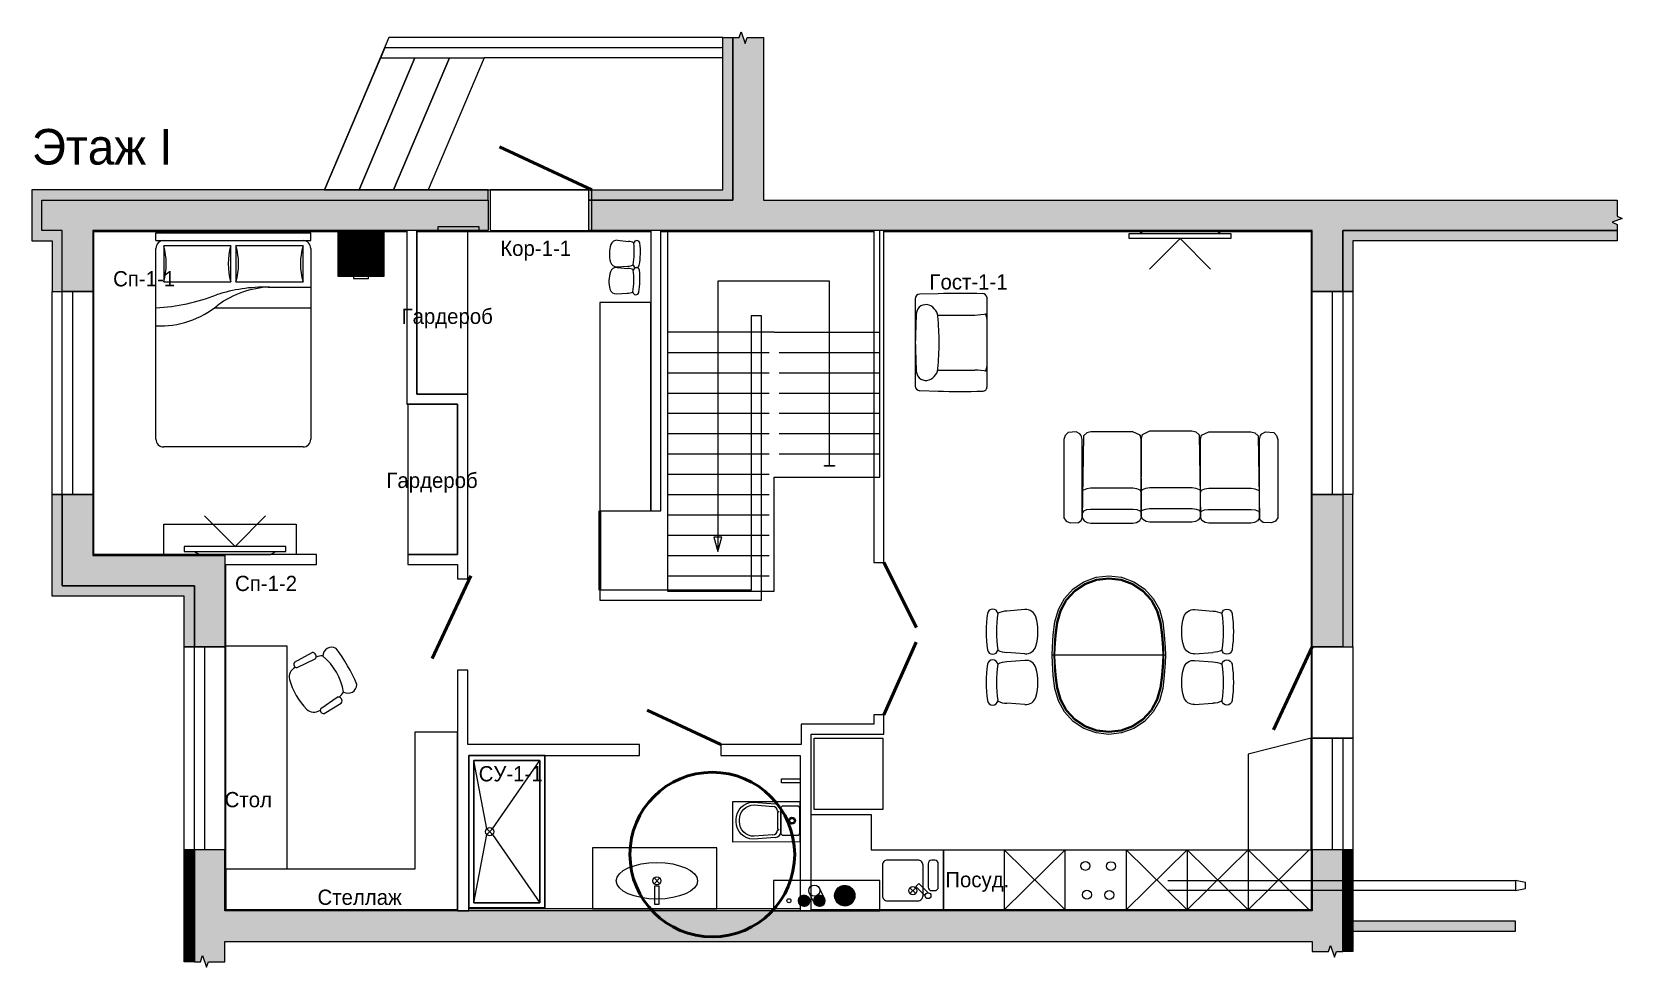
# Model space of a CAD drawing. Header units: millimetres. Extents: x -30052 to 34000, y -8800 to 31005.
# Drawn here: x -600 to 15050, y -7254 to 1957 of the extents above; entities that cross this region are included whole.
import ezdxf

# ---------------------------------------------------------------- set-up
doc = ezdxf.new("R2010")
doc.units = ezdxf.units.MM
doc.layers.get('0').update_dxf_attribs({"lineweight": 40, "true_color": 0x800000})
for name, color, linetype, lineweight, true_color in [('Вентканалы', 4, 'Continuous', 25, 0x00ffff), ('Внутренние_перегородки_штукатурка', 7, 'Continuous', 25, 0x000080), ('Вода_ГВС', 1, 'Continuous', 25, 0xff0000), ('Двери', 7, 'Continuous', 120, 0x008000), ('Дымоход', 7, 'Continuous', 25, 0x000000), ('Канализация', 7, 'Continuous', 25, 0x808000), ('Лестница', 7, 'Continuous', 25, 0x000000), ('Мебель', 7, 'Continuous', 30, 0xa0a0a4), ('Надписи', 7, 'Continuous', 25, 0x000000), ('Наружные стены', 7, 'Continuous', 25, 0x000000), ('Наружные стены (штриховка)', 7, 'Continuous', 25, 0x000000), ('Окна', 7, 'Continuous', 25, 0x000000), ('Проёмы', 7, 'Continuous', 25, 0x000000), ('Сантехника_оборудование', 30, 'Continuous', 25, 0xff7f00), ('Технологические отверстия', 7, 'Continuous', 25, 0xa0a0a4), ('Электрика', 7, 'Continuous', 25, 0x000000)]:
    doc.layers.add(name, color=color, linetype=linetype, lineweight=lineweight, true_color=true_color)
doc.styles.add('textstyle215', font='')
doc.styles.add('textstyle216', font='')
doc.styles.add('textstyle217', font='')
doc.styles.add('textstyle218', font='')
doc.styles.add('textstyle221', font='')
doc.styles.add('textstyle223', font='')
doc.styles.add('textstyle8', font='')
doc.styles.get('textstyle215').set_extended_font_data('Comfortaa Light')
doc.styles.get('textstyle216').set_extended_font_data('Comfortaa Light')
doc.styles.get('textstyle217').set_extended_font_data('Comfortaa Light')
doc.styles.get('textstyle218').set_extended_font_data('Comfortaa Light')
doc.styles.get('textstyle221').set_extended_font_data('Comfortaa Light')
doc.styles.get('textstyle223').set_extended_font_data('Comfortaa Light')
doc.styles.get('textstyle8').set_extended_font_data('Comfortaa Light')
pattern_1 = [(45, (0, 0), (-0.08838834765, 0.08838834765), [])]

# ---------------------------------------------------------------- blocks, each defined once
blk = doc.blocks.new('12PBED04')
at = {"layer": 'Мебель', "color": 0, "linetype": 'ByBlock'}
for p, q in [((0, 0), (0, 60)), ((3, 60), (0, 60)), ((3, 0), (3, 60)), ((5, 57), (5, 31)), ((19, 57), (5, 57)), ((6, 60), (80, 60)), ((19, 31), (19, 57)), ((21, 43.5), (21, 60)), ((29, 23), (29, 60)), ((83, 57), (83, 3)), ((5, 31), (19, 31)), ((19, 29), (5, 29)), ((5, 29), (5, 3)), ((19, 3), (19, 29)), ((3, 0), (0, 0)), ((5, 3), (19, 3)), ((80, 0), (6, 0))]:
    blk.add_line(p, q, dxfattribs=at)
for centre, radius, start, end in [((6, 57), 3, 90, 180), ((12, 81), 25, 253.739795, 286.260205), ((80, 57), 3, 0, 90), ((83.75, 42.6875), 62.75526, 179.258164, 197.803367), ((57.725806, 45.629032), 36.761918, 182.539782, 216.040311), ((12, 7), 25, 73.739795, 106.260205), ((12, 53), 25, 253.739795, 286.260205), ((-44.51087, -3.358696), 73.587559, 2.616012, 21.406944), ((0.75, 1.5), 35.338541, 357.56726, 39.546081), ((6, 3), 3, 180, 270), ((12, -21), 25, 73.739795, 106.260205), ((80, 3), 3, 270, 0)]:
    blk.add_arc(centre, radius, start, end, dxfattribs=at)
blk = doc.blocks.new('12PQAF06')
at = {"color": 0, "linetype": 'ByBlock'}
blk.add_line((30.76, 43.97), (30.76, 0), dxfattribs=at)
for points in [[(0, 21.98), (0.59, 26.93), (2.31, 31.61), (5.09, 35.75), (8.76, 39.13), (13.11, 41.55), (17.87, 42.88), (22.86, 43.48), (27.85, 43.85), (30.75, 43.97), (30.78, 43.97), (33.68, 43.84), (38.66, 43.48), (43.65, 42.88), (48.42, 41.55), (52.77, 39.12), (56.44, 35.75), (59.22, 31.61), (60.94, 26.93), (61.53, 21.98), (60.94, 17.03), (59.22, 12.36), (56.44, 8.22), (52.77, 4.84), (48.42, 2.42), (43.65, 1.08), (38.66, 0.48), (33.68, 0.12), (30.78, 0), (30.75, 0), (27.85, 0.12), (22.86, 0.48), (17.87, 1.09), (13.11, 2.42), (8.76, 4.84), (5.09, 8.22), (2.31, 12.36), (0.59, 17.03)], [(0.76, 21.98), (1.32, 26.76), (2.98, 31.27), (5.66, 35.26), (9.2, 38.51), (13.39, 40.85), (18.02, 42.14), (22.94, 42.74), (27.88, 43.1), (30.76, 43.22), (30.77, 43.22), (33.65, 43.1), (38.59, 42.73), (43.51, 42.14), (48.13, 40.85), (52.33, 38.51), (55.86, 35.25), (58.54, 31.26), (60.21, 26.75), (60.77, 21.98), (60.21, 17.21), (58.54, 12.7), (55.86, 8.71), (52.33, 5.45), (48.13, 3.11), (43.51, 1.82), (38.59, 1.23), (33.65, 0.87), (30.77, 0.75), (30.76, 0.75), (27.88, 0.87), (22.94, 1.23), (18.02, 1.82), (13.39, 3.12), (9.2, 5.45), (5.66, 8.71), (2.98, 12.71), (1.32, 17.21)], [(1.13, 21.98), (1.68, 26.67), (3.31, 31.1), (5.95, 35.01), (9.42, 38.21), (13.54, 40.51), (18.09, 41.78), (22.97, 42.37), (27.9, 42.73), (30.77, 42.85), (30.77, 42.85), (33.63, 42.73), (38.56, 42.37), (43.43, 41.78), (47.99, 40.5), (52.11, 38.21), (55.58, 35.01), (58.21, 31.09), (59.85, 26.67), (60.4, 21.98), (59.85, 17.3), (58.21, 12.87), (55.58, 8.95), (52.11, 5.75), (47.99, 3.46), (43.43, 2.18), (38.56, 1.59), (33.63, 1.23), (30.77, 1.12), (30.77, 1.12), (27.9, 1.24), (22.97, 1.6), (18.09, 2.19), (13.54, 3.46), (9.42, 5.75), (5.95, 8.95), (3.31, 12.87), (1.68, 17.3)]]:
    blk.add_lwpolyline(points, close=True, dxfattribs=at)
blk = doc.blocks.new('12PSTG02')
at = {"color": 0, "linetype": 'ByBlock'}
for p, q in [((-5.882738, 11.493405), (-13.636493, 11.294805)), ((-5.73403, 9.170818), (-13.415554, 8.575543)), ((-4.996459, 9.562867), (-5.284204, 9.540568)), ((-5.882738, -11.493405), (-13.636493, -11.294805)), ((-5.73403, -9.170818), (-13.415554, -8.575543)), ((-4.996459, -9.562867), (-5.284204, -9.540568)), ((-4.996459, -9.562867), (-5.28099, -9.544821))]:
    blk.add_line(p, q, dxfattribs=at)
for centre, radius, start, end in [((39.486083, 0), 62.486083, 172.590731, 187.409269), ((-19.5, 6.311132), 3.452743, 30.392687, 149.607313), ((4.70097, 0), 22.70097, 159.208954, 200.791046), ((-12.998837, 0.943692), 7.999035, 97.334712, 116.212212), ((-13.097037, 9.970029), 1.4304, 112.156422, 257.133709), ((-6.286552, 10.301496), 1.258456, 296.04311, 71.283835), ((-4.647836, 5.578088), 4, 16.10866, 95), ((-28.187947, 0), 28.187947, 346.275006, 13.724994), ((-19.5, -6.311132), 3.452743, 210.392687, 329.607313), ((-12.998837, -1.056308), 7.999035, 243.61801, 261.904764), ((-13.097037, -9.970029), 1.4304, 102.866291, 247.843578), ((-6.286552, -10.301496), 1.258456, 288.716165, 63.95689), ((-4.647836, -5.578088), 4, 265, 343.89134)]:
    blk.add_arc(centre, radius, start, end, dxfattribs=at)
blk = doc.blocks.new('12PSTG01')
at = {"color": 0, "linetype": 'ByBlock'}
for p, q in [((-4.996459, 8.562867), (-11.998837, 7.942727)), ((-4.996459, -8.562867), (-11.998837, -8.055343))]:
    blk.add_line(p, q, dxfattribs=at)
for centre, radius, start, end in [((28, 0), 48, 171.544527, 188.455473), ((-17.5, 6.763875), 2, 8.455473, 171.544527), ((31.956522, 0), 48, 171.544527, 188.455473), ((-11.998837, -0.056308), 7.999035, 90, 116.212212), ((-4.647836, 4.578088), 4, 16.10866, 95), ((-20.5, 0), 20.5, 343.89134, 16.10866), ((-4.647836, -4.578088), 4, 265, 343.89134), ((-17.5, -6.763875), 2, 188.455473, 351.544527), ((-11.998837, -0.056308), 7.999035, 243.61801, 270)]:
    blk.add_arc(centre, radius, start, end, dxfattribs=at)
blk = doc.blocks.new('12PSTG23')
at = {"color": 0, "linetype": 'ByBlock'}
for p, q in [((-18.96, 18.83), (-26.08, 18.6)), ((-27.82, 16.81), (-27.82, -16.98)), ((0, -17.18), (0, 17.18)), ((-19.08, 10.53), (-4.77, 10.53)), ((-19.08, -10.77), (-4.77, -10.77)), ((-26.06, -18.77), (-18.98, -18.96))]:
    blk.add_line(p, q, dxfattribs=at)
for centre, radius, start, end in [((-26.02, 16.81), 1.8, 91.83113, 180), ((-10.4, -424.86), 443.77, 88.89525, 91.10475), ((-1.78, 17.05), 1.79, 4.36342, 92.11405), ((-22.73, 10.53), 4.71, 139.84845, 176.99449), ((-23.67, 10.64), 3.95, 36.82728, 132.24067), ((-23.35, 9.72), 4.35, 4.97311, 49.15428), ((755.34, -22.26), 783.47, 177.58327, 178.37816), ((-133.85, 0.11), 115.26, 359.88817, 4.97311), ((-4.77, 28.75), 18.21, 270, 285.18522), ((-3.47, 8.95), 3.47, 358.36219, 36.16147), ((755.34, 22.03), 783.47, 181.62184, 182.41673), ((-133.85, -0.34), 115.26, 355.02689, 0.11183), ((-22.73, -10.76), 4.71, 183.00551, 220.15155), ((-23.35, -9.96), 4.35, 310.84572, 355.02689), ((-4.77, -28.98), 18.21, 74.81478, 90), ((-3.47, -9.18), 3.47, 323.83853, 1.63781), ((-26.02, -16.98), 1.8, 180, 268.51666), ((-23.67, -10.87), 3.95, 227.75933, 323.17272), ((-1.73, -17.23), 1.73, 265.8714, 1.68364), ((-10.35, 228.13), 247.24, 267.99808, 271.9677)]:
    blk.add_arc(centre, radius, start, end, dxfattribs=at)
blk = doc.blocks.new('12PCOU17')
at = {"layer": 'Мебель', "color": 0, "linetype": 'ByBlock'}
for points in [[(-34.71, 34.72), (-33.66, 34.31), (-3.27, 34.3), (-1.81, 34.76), (-1.05, 35.2), (-0.38, 36.65), (-0.61, 39.84), (-1.73, 40.94), (-3.27, 41.4), (-33.66, 41.4), (-34.95, 40.5), (-35.65, 39.02), (-35.49, 35.83), (-34.71, 34.72)], [(-1.89, 11.91), (-1.66, 11.91), (-0.35, 14.68), (-0.35, 31.05), (-0.74, 32.58), (-1.89, 33.83), (-33.63, 34.3), (-34.84, 33.63), (-35.43, 32.38), (-35.68, 31), (-35.68, 14.74), (-35.43, 13.36), (-34.66, 11.99), (-33.44, 11.43), (-3, 11.44), (-1.66, 11.91)], [(-31.25, 11.43), (-31.06, 11.84), (-30.6, 13.09), (-30.4, 14.62), (-30.4, 31.12), (-30.6, 32.65), (-31.06, 33.9), (-31.81, 34.3)], [(-23.84, 11.43), (-22.99, 11.9), (-22.46, 13.15), (-22.23, 14.67), (-22.23, 31.07), (-22.46, 32.59), (-22.99, 33.84), (-23.12, 34.3)], [(-1.54, -10.96), (-1.31, -10.96), (0, -8.19), (0, 8.19), (-0.39, 9.71), (-1.54, 10.96), (-33.28, 11.44), (-34.5, 10.77), (-35.08, 9.51), (-35.33, 8.14), (-35.33, -8.13), (-35.08, -9.51), (-34.31, -10.87), (-33.1, -11.44), (-2.65, -11.43), (-1.31, -10.96)], [(-30.9, -11.44), (-30.72, -11.02), (-30.25, -9.77), (-30.05, -8.25), (-30.05, 8.26), (-30.25, 9.78), (-30.72, 11.03), (-31.47, 11.44)], [(-23.49, -11.44), (-22.64, -10.96), (-22.11, -9.72), (-21.88, -8.19), (-21.88, 8.2), (-22.11, 9.73), (-22.64, 10.97), (-22.77, 11.44)], [(-1.89, -11.91), (-1.66, -11.91), (-0.35, -14.68), (-0.35, -31.05), (-0.74, -32.58), (-1.89, -33.83), (-33.63, -34.3), (-34.84, -33.63), (-35.43, -32.38), (-35.68, -31), (-35.68, -14.74), (-35.43, -13.36), (-34.66, -11.99), (-33.44, -11.43), (-3, -11.44), (-1.66, -11.91)], [(-31.25, -11.43), (-31.06, -11.84), (-30.6, -13.09), (-30.4, -14.62), (-30.4, -31.12), (-30.6, -32.65), (-31.06, -33.9), (-31.81, -34.3)], [(-23.84, -11.43), (-22.99, -11.9), (-22.46, -13.15), (-22.23, -14.67), (-22.23, -31.07), (-22.46, -32.59), (-22.99, -33.84), (-23.12, -34.3)], [(-34.71, -34.72), (-33.66, -34.31), (-3.27, -34.3), (-1.81, -34.76), (-1.05, -35.2), (-0.38, -36.65), (-0.61, -39.84), (-1.73, -40.94), (-3.27, -41.4), (-33.66, -41.4), (-34.95, -40.5), (-35.65, -39.02), (-35.49, -35.83), (-34.71, -34.72)]]:
    blk.add_lwpolyline(points, dxfattribs=at)
blk = doc.blocks.new('Унитаз')
at = {"layer": 'Сантехника_оборудование'}
blk.add_line((-170, -100), (-170, 100), dxfattribs=at)
for points in [[(-220, -150), (-415, -165, -0.41421356), (-570, -10), (-570, 10, -0.41421356), (-415, 165), (-220, 150)], [(-242.5, -127.5), (-408.25, -140.25, -0.41421356), (-540, -8.5), (-540, 8.5, -0.41421356), (-408.25, 140.25), (-242.5, 127.5)]]:
    blk.add_lwpolyline(points, format="xyb", dxfattribs=at)
blk.add_lwpolyline([(-200, 85), (-190, 85), (-190, 75), (-200, 75), (-200, -75), (-190, -75), (-190, -85), (-200, -85)], dxfattribs=at)
blk.add_lwpolyline([(-170, -100), (-170, -110, 0.41421356), (-150, -130), (-20, -130, 0.41421356), (0, -110), (0, 110, 0.41421356), (-20, 130), (-150, 130, 0.41421356), (-170, 110), (-170, 100)], format="xyb", close=True, dxfattribs=at)
for radius in [30, 20]:
    blk.add_circle((-70, 0), radius, dxfattribs=at)
for centre, radius, start, end in [((-220, 100), 50, 0, 90), ((-242.5, 85), 42.5, 0, 90), ((-242.5, -85), 42.5, 270, 0), ((-220, -100), 50, 270, 0)]:
    blk.add_arc(centre, radius, start, end, dxfattribs=at)
blk = doc.blocks.new('ТВ')
at = {"layer": 'Мебель'}
for points in [[(-400, -30), (-350, 0), (350, 0), (400, -30)], [(-300, -380), (0, -80), (300, -380)]]:
    blk.add_lwpolyline(points, dxfattribs=at)
blk.add_lwpolyline([(-500, -80), (-500, -30), (500, -30), (500, -80)], close=True, dxfattribs=at)
blk = doc.blocks.new('Тумбочка')
at = {"layer": 'Мебель'}
h = blk.add_hatch(dxfattribs=at)
h.set_pattern_fill('CROSS', color=256, scale=15, style=0)
h.set_pattern_definition(pattern_1)
h.paths.add_polyline_path([(225, 0), (225, -450), (-225, -450), (-225, 0)])
blk.add_lwpolyline([(225, 0), (225, -450), (-225, -450), (-225, 0)], close=True, dxfattribs=at)
blk.add_lwpolyline([(-75, -450), (-75, -470), (75, -470), (75, -450)], dxfattribs=at)

msp = doc.modelspace()

# ---------------------------------------------------------------- hatches: boundary and pattern name
at = {"layer": 'Вентканалы'}
h = msp.add_hatch(dxfattribs=at)
h.set_pattern_fill('ANSI31', color=256, scale=15, angle=90, style=0)
h.set_pattern_definition(pattern_1)
edge = h.paths.add_edge_path()
edge.add_arc((7000, -6600), 55, 0, 360)
h = msp.add_hatch(dxfattribs=at)
h.set_pattern_fill('ANSI31', color=256, scale=15, angle=90, style=0)
h.set_pattern_definition(pattern_1)
edge = h.paths.add_edge_path()
edge.add_arc((7400, -6550), 100, 0, 360)
at = {"layer": 'Канализация'}
h = msp.add_hatch(dxfattribs=at)
h.set_pattern_fill('ANSI31', color=256, scale=7, angle=30, style=0)
h.set_pattern_definition(pattern_1)
edge = h.paths.add_edge_path()
edge.add_arc((7150, -6600), 55, 0, 360)
at = {"layer": 'Наружные стены (штриховка)'}
h = msp.add_hatch(dxfattribs=at)
h.set_pattern_fill('ANSI31', color=256, scale=10, angle=15, style=0)
h.set_pattern_definition(pattern_1)
h.paths.add_polyline_path([(12000, -600), (12000, 0), (4880, 0), (4880, 300), (6300, 300), (6300, 1900), (6360, 1900), (6380.83756, 1957.16856), (6419.16244, 1842.83144), (6440, 1900), (6600, 1900), (6600, 300), (15000, 300), (15000, 140), (15050, 120), (14950, 81.67513), (15000, 60), (15000, 0), (12300, 0), (12300, -600)])
h = msp.add_hatch(dxfattribs=at)
h.set_pattern_fill('ANSI31', color=256, scale=5, angle=30, style=0)
h.set_pattern_definition(pattern_1)
h.paths.add_polyline_path([(6300, 1900), (6300, 300), (4880, 300), (4880, 400), (6200, 400), (6200, 1900)])
h = msp.add_hatch(dxfattribs=at)
h.set_pattern_fill('ANSI31', color=256, scale=5, angle=30, style=0)
h.set_pattern_definition(pattern_1)
h.paths.add_polyline_path([(3890, 400), (-600, 400), (-600, -100), (-400, -100), (-400, -600), (-300, -600), (-300, 0), (-500, 0), (-500, 300), (3890, 300)])
h = msp.add_hatch(dxfattribs=at)
h.set_pattern_fill('ANSI31', color=256, scale=7.5, angle=15, style=0)
h.set_pattern_definition(pattern_1)
h.paths.add_polyline_path([(0, -600), (-300, -600), (-300, 0), (-500, 0), (-500, 300), (3890, 300), (3890, 0), (0, 0)])
h = msp.add_hatch(dxfattribs=at)
h.set_pattern_fill('ANSI31', color=256, scale=5, angle=30, style=0)
h.set_pattern_definition(pattern_1)
h.paths.add_polyline_path([(12400, -600), (12300, -600), (12300, 0), (15000, 0), (15000, -100), (12400, -100)])
h = msp.add_hatch(dxfattribs=at)
h.set_pattern_fill('ANSI31', color=256, scale=5, angle=30, style=0)
h.set_pattern_definition(pattern_1)
h.paths.add_polyline_path([(-400, -2600), (-300, -2600), (-300, -3500), (1000, -3500), (1000, -4100), (900, -4100), (900, -3600), (-400, -3600)])
h = msp.add_hatch(dxfattribs=at)
h.set_pattern_fill('ANSI31', color=256, scale=10, angle=15, style=0)
h.set_pattern_definition(pattern_1)
h.paths.add_polyline_path([(-300, -2600), (0, -2600), (0, -3200), (1300, -3200), (1300, -4100), (1000, -4100), (1000, -3500), (-300, -3500), (-300, -2600), (0, -2600)])
h = msp.add_hatch(dxfattribs=at)
h.set_pattern_fill('ANSI31', color=256, scale=10, angle=15, style=0)
h.set_pattern_definition(pattern_1)
h.paths.add_polyline_path([(12000, -2600), (12300, -2600), (12300, -4100), (12000, -4100)])
h = msp.add_hatch(dxfattribs=at)
h.set_pattern_fill('ANSI31', color=256, scale=5, angle=30, style=0)
h.set_pattern_definition(pattern_1)
h.paths.add_polyline_path([(12400, -2600), (12300, -2600), (12300, -4100), (12400, -4100)])
h = msp.add_hatch(dxfattribs=at)
h.set_pattern_fill('ANSI31', color=256, scale=5, angle=30, style=0)
h.set_pattern_definition(pattern_1)
h.paths.add_polyline_path([(900, -6100), (1000, -6100), (1000, -7200), (900, -7200)])
h = msp.add_hatch(dxfattribs=at)
h.set_pattern_fill('ANSI31', color=256, scale=10, angle=15, style=0)
h.set_pattern_definition(pattern_1)
h.paths.add_polyline_path([(11999.375, -6100), (12000, -6700), (1300, -6700), (1300, -6100), (1000, -6100), (1000, -7200), (1060, -7200), (1080, -7140), (1118.32487, -7254.33712), (1140, -7200), (1300, -7200), (1300, -7000), (12000, -7000), (12000, -7100), (12160, -7100), (12180, -7040), (12218.32487, -7154.33712), (12240, -7100), (12300, -7100), (12300, -6100)])
h = msp.add_hatch(dxfattribs=at)
h.set_pattern_fill('ANSI31', color=256, scale=5, angle=30, style=0)
h.set_pattern_definition(pattern_1)
h.paths.add_polyline_path([(12300, -7100), (12300, -6100), (12400, -6100), (12400, -7100)])
h = msp.add_hatch(dxfattribs=at)
h.set_pattern_fill('ANSI31', color=256, scale=10, angle=15, style=0)
h.set_pattern_definition(pattern_1)
h.paths.add_polyline_path([(12400, -6900), (14000, -6900), (14000, -6800), (12400, -6800)])
at = {"layer": 'Электрика'}
msp.add_hatch(color=256, dxfattribs=at).paths.add_polyline_path([(3800, -10), (3400, -10), (3400, 40), (3800, 40)])

# ---------------------------------------------------------------- linework, layer by layer
at = {"linetype": 'Continuous', "lineweight": 100}
msp.add_circle((6096.32655, -6144.9611), 810.54601, dxfattribs=at)
at = {"layer": 'Вентканалы'}
for centre, radius in [((7000, -6600), 55), ((7400, -6550), 100)]:
    msp.add_circle(centre, radius, dxfattribs=at)
at = {"layer": 'Внутренние_перегородки_штукатурка'}
for points in [[(3090, 0), (3090, -1710), (3590, -1710), (3590, -3190), (3100, -3190), (3100, -3290), (3590, -3290), (3590, -3430), (3690, -3430), (3690, -1610), (3190, -1610), (3190, 0)], [(5490, 0), (5490, -2760), (5590, -2760), (5590, 0)], [(7685, 0), (7685, -3270), (7784.7, -3270), (7785, 0)], [(6480, -840), (6480, -3540), (4990, -3540), (4990, -3640), (6580, -3640), (6580, -840)], [(1300, -3290), (2200, -3290), (2200, -3190), (1300, -3190)], [(3700, -6700), (3700, -5170), (5380, -5170), (5380, -5060), (3690, -5060), (3690, -4330), (3590, -4330), (3590, -6700)], [(7070, -6700), (7070, -4960), (7785, -4960), (7785, -4770), (7685, -4770), (7685, -4860), (6970, -4860), (6970, -5060), (6180, -5060), (6180, -5170), (6960, -5170), (6960, -6700)]]:
    msp.add_lwpolyline(points, close=True, dxfattribs=at)
for points in [[(1300, -3190), (10, -3190), (10, -10), (3090, -10)], [(3190, -10), (5490, -10)], [(5590, -10), (7685, -10)], [(7785, -10), (11990, -10), (11990, -6690), (7070, -6690)], [(3590, -6690), (1310, -6690), (1310, -3290)], [(6960, -6680), (3700, -6680)]]:
    msp.add_lwpolyline(points, dxfattribs=at)
at = {"layer": 'Вода_ГВС'}
msp.add_circle((6850, -6600), 20.09975, dxfattribs=at)
at = {"layer": 'Двери'}
for p, q in [((4910, 400), (4003.69221, 822.61826)), ((4990, -2760), (4990, -3540)), ((7784.7, -3270), (8105.4528, -3909.51866)), ((3720, -3400), (3339.64356, -4215.67701)), ((8102.21725, -4052.4385), (7785, -4770)), ((12000, -4100), (11619.64356, -4915.67701)), ((5454.95377, -4721.90539), (6180, -5060))]:
    msp.add_line(p, q, dxfattribs=at)
at = {"layer": 'Дымоход'}
for points in [[(10580, -6400), (14000, -6400), (14000, -6500), (10580, -6500)], [(14000, -6500), (14100, -6480), (14100, -6420), (14000, -6400)]]:
    msp.add_lwpolyline(points, dxfattribs=at)
at = {"layer": 'Канализация'}
for p, q in [((7096.08602, -6613.77989), (7049.4, -6521.6)), ((7198.82837, -6574.02772), (7150.64262, -6478.83048))]:
    msp.add_line(p, q, dxfattribs=at)
for centre in [(7100, -6500), (7150, -6600)]:
    msp.add_circle(centre, 55, dxfattribs=at)
at = {"layer": 'Лестница'}
for p, q in [((6705, -1000), (5655, -1000)), ((6705, -1000), (7745, -1000)), ((5655, -1200), (6655, -1200)), ((6755, -1200), (7745, -1200)), ((5655, -1400), (6655, -1400)), ((6755, -1400), (7745, -1400)), ((5655, -1600), (6655, -1600)), ((6755, -1600), (7745, -1600)), ((5655, -1800), (6655, -1800)), ((6755, -1800), (7745, -1800)), ((5655, -2000), (6655, -2000)), ((6755, -2000), (7745, -2000)), ((5655, -2200), (6655, -2200)), ((6755, -2200), (7745, -2200)), ((5655, -2400), (6655, -2400)), ((5655, -2600), (6655, -2600)), ((5655, -2800), (6655, -2800)), ((5655, -3000), (6655, -3000)), ((5655, -3200), (6655, -3200)), ((5655, -3400), (6655, -3400))]:
    msp.add_line(p, q, dxfattribs=at)
msp.add_lwpolyline([(7250, -2315), (7300, -2315), (7300, -2320), (7200, -2320), (7200, -2315), (7250, -2315), (7250, -500), (6150, -500), (6150, -3160), (6190, -3020), (6110, -3020), (6150, -3160)], dxfattribs=at)
at = {"layer": 'Мебель'}
for points in [[(3190, -10), (3190, -1610), (3690, -1610), (3690, -10)], [(4990, -707.08734), (4990, -2760), (5490, -2760), (5490, -707.08734)], [(3100, -1710), (3100, -3190), (3590, -3190), (3590, -1710)], [(700, -3190), (700, -2890), (2000, -2890), (2000, -3190)], [(1310, -6290), (1310, -4090), (1910, -4090), (1910, -6290)], [(1310, -6690), (3590, -6690), (3590, -4940), (3170, -4940), (3170, -6290), (1310, -6290)], [(11370, -5156.80297), (11370, -6100), (11990, -6100), (11990, -5000)], [(8370, -6690), (8370, -6100), (11990, -6100), (11990, -6690)]]:
    msp.add_lwpolyline(points, close=True, dxfattribs=at)
at = {"layer": 'Мебель', "linetype": 'Continuous'}
for points in [[(7100, -5000), (7776, -5000), (7776, -5700), (7100, -5700), (7100, -5000)], [(8370, -6100), (8970, -6100), (9570, -6100), (10170, -6100), (10770, -6100), (11370, -6100), (11970, -6100)], [(8970, -6100), (9570, -6690)], [(8970, -6690), (9570, -6100)], [(10170, -6100), (10770, -6690)], [(10170, -6690), (10770, -6100)], [(10770, -6100), (11370, -6690)], [(10770, -6690), (11370, -6100)], [(10770, -6100), (10770, -6690)], [(11370, -6100), (11970, -6690)], [(11370, -6690), (11970, -6100)], [(11370, -6100), (11370, -6690)]]:
    msp.add_lwpolyline(points, dxfattribs=at)
msp.add_lwpolyline([(9570, -6100), (10170, -6100), (10170, -6690), (9570, -6690)], close=True, dxfattribs=at)
at = {"layer": 'Мебель'}
for centre in [(9767.96342, -6256.43829), (10019.06571, -6259.12549), (9782.54667, -6540.62337), (10002.23282, -6542.57404)]:
    msp.add_circle(centre, 44, dxfattribs=at)
at = {"layer": 'Наружные стены'}
for points in [[(2280, 400), (6200, 400), (6200, 1900), (2914.6, 1900)], [(2280, 400), (6200, 400), (6200, 1800), (2872.30769, 1800)], [(2620, 400), (2280, 400), (2830, 1700), (3170, 1700)], [(2960, 400), (2620, 400), (3170, 1700), (3510, 1700)], [(3300, 400), (2960, 400), (3510, 1700), (3850, 1700)], [(6200, 400), (6200, 1700), (3850, 1700), (3300, 400)], [(-300, -2600), (0, -2600), (0, -3200), (1300, -3200), (1300, -4100), (1000, -4100), (1000, -3500), (-300, -3500), (-300, -2600), (0, -2600)], [(12400, -6900), (14000, -6900), (14000, -6800), (12400, -6800)]]:
    msp.add_lwpolyline(points, close=True, dxfattribs=at)
for points in [[(12000, -600), (12000, 0), (4880, 0), (4880, 300), (6300, 300), (6300, 1900), (6360, 1900), (6380.83756, 1957.16856), (6419.16244, 1842.83144), (6440, 1900), (6600, 1900), (6600, 300), (15000, 300), (15000, 140), (15050, 120), (14950, 81.67513), (15000, 60), (15000, 0), (12300, 0), (12300, -600), (12000, -600)], [(6300, 1900), (6300, 300), (4880, 300), (4880, 400), (6200, 400), (6200, 1900), (6300, 1900)], [(3890, 400), (-600, 400), (-600, -100), (-400, -100), (-400, -600), (-300, -600), (-300, 0), (-500, 0), (-500, 300), (3890, 300), (3890, 400)], [(0, -600), (-300, -600), (-300, 0), (-500, 0), (-500, 300), (3890, 300), (3890, 0), (0, 0), (0, -600)], [(12400, -600), (12300, -600), (12300, 0), (15000, 0), (15000, -100), (12400, -100), (12400, -600)], [(-400, -2600), (-300, -2600), (-300, -3500), (1000, -3500), (1000, -4100), (900, -4100), (900, -3600), (-400, -3600), (-400, -2600)], [(12000, -2600), (12300, -2600), (12300, -4100), (12000, -4100), (12000, -2600)], [(12400, -2600), (12300, -2600), (12300, -4100), (12400, -4100), (12400, -2600)], [(900, -6100), (1000, -6100), (1000, -7200), (900, -7200), (900, -6100)], [(11999.375, -6100), (12000, -6700), (1300, -6700), (1300, -6100), (1000, -6100), (1000, -7200), (1060, -7200), (1080, -7140), (1118.32487, -7254.33712), (1140, -7200), (1300, -7200), (1300, -7000), (12000, -7000), (12000, -7100), (12160, -7100), (12180, -7040), (12218.32487, -7154.33712), (12240, -7100), (12300, -7100), (12300, -6100), (11999.375, -6100)], [(12300, -7100), (12300, -6100), (12400, -6100), (12400, -7100), (12300, -7100)]]:
    msp.add_lwpolyline(points, dxfattribs=at)
at = {"layer": 'Окна'}
for points in [[(-300, -600), (-200, -600), (-200, -2600), (-300, -2600), (-300, -600)], [(12200, -600), (12300, -600), (12300, -2600), (12200, -2600), (12200, -600)], [(1000, -4100), (1100, -4100), (1100, -6100), (1000, -6100), (1000, -4100)], [(12200, -5000), (12300, -5000), (12300, -6100), (12200, -6100), (12200, -5000)]]:
    msp.add_lwpolyline(points, dxfattribs=at)
at = {"layer": 'Проёмы'}
for points in [[(3910, 400), (3910, 0), (4910, 0), (4910, 400), (3910, 400)], [(-400, -600), (0, -600), (0, -2600), (-400, -2600), (-400, -600)], [(12000, -600), (12400, -600), (12400, -2600), (12000, -2600), (12000, -600)], [(900, -4100), (1300, -4100), (1300, -6100), (900, -6100), (900, -4100)], [(12000, -5000), (12400, -5000), (12400, -6100), (12000, -6100), (12000, -5000)]]:
    msp.add_lwpolyline(points, dxfattribs=at)
msp.add_lwpolyline([(12000, -4100), (12400, -4100), (12400, -5000), (12000, -5000)], close=True, dxfattribs=at)
at = {"layer": 'Сантехника_оборудование'}
for p, q in [((3877.84714, -5948.35247), (3934.41569, -5891.78393)), ((3877.84714, -5891.78393), (3934.41569, -5948.35247)), ((5522.99005, -6431.90127), (5579.55859, -6375.33273)), ((5522.99005, -6375.33273), (5579.55859, -6431.90127)), ((8041.71573, -6528.28427), (8098.28427, -6471.71573)), ((8041.71573, -6471.71573), (8098.28427, -6528.28427))]:
    msp.add_line(p, q, dxfattribs=at)
for points in [[(3700, -6670), (4450, -6670), (4450, -5170), (3700, -5170)], [(3750, -6620), (4400, -6620), (4400, -5220), (3750, -5220)], [(6778, -5400), (6960, -5400), (6960, -5440), (6778, -5440)], [(7070, -6690), (7070, -5750), (7660, -5750), (7660, -6100), (8370, -6100), (8370, -6690)], [(6140.48614, -6680), (6140.48614, -6080), (4917.68614, -6080), (4917.68614, -6680)], [(5531.27432, -6635.617), (5531.27432, -6453.617), (5571.27432, -6453.617), (5571.27432, -6635.617)]]:
    msp.add_lwpolyline(points, close=True, dxfattribs=at)
at = {"layer": 'Сантехника_оборудование', "linetype": 'Continuous'}
for points in [[(3700, -5170), (4450, -5170), (4450, -6670), (3700, -6670), (3700, -5170)], [(6957.13521, -6019.13228), (6297.14024, -6021.70928), (6297.14024, -5621.70928), (6957.14024, -5621.70928), (6957.14024, -6021.70928)]]:
    msp.add_lwpolyline(points, dxfattribs=at)
at = {"layer": 'Сантехника_оборудование'}
for points in [[(3877.84714, -5891.78393), (3750, -5220)], [(3934.41569, -5891.78393), (4400, -5220)], [(3750, -6620), (3877.84714, -5948.35247)], [(3934.41569, -5948.35247), (4400, -6620)], [(8191.71573, -6550), (8099.79185, -6458.07612), (8128.07612, -6429.79185), (8220, -6521.71573)]]:
    msp.add_lwpolyline(points, dxfattribs=at)
at = {"layer": 'Сантехника_оборудование', "linetype": 'Continuous'}
for points in [[(3750, -5220), (4400, -5220), (4400, -6620), (3750, -6620)], [(8370, -6100), (8970, -6100), (8970, -6700), (8370, -6700)]]:
    msp.add_lwpolyline(points, close=True, dxfattribs=at)
at = {"layer": 'Сантехника_оборудование'}
for points in [[(7770, -6250), (7770, -6550, 0.4142135624), (7820, -6600), (8120, -6600, 0.4142135624), (8170, -6550), (8170, -6250, 0.4142135624), (8120, -6200), (7820, -6200, 0.4142135624), (7770, -6250)], [(8285, -6200), (8255, -6200, 0.4142135624), (8220, -6235), (8220, -6465, 0.4142135624), (8255, -6500), (8285, -6500, 0.4142135624), (8320, -6465), (8320, -6235, 0.4142135624), (8285, -6200)]]:
    msp.add_lwpolyline(points, format="xyb", dxfattribs=at)
for centre, radius in [((3906.13142, -5920.0682), 40), ((5551.27432, -6403.617), 40), ((8070, -6500), 40), ((8220, -6550), 28.28427)]:
    msp.add_circle(centre, radius, dxfattribs=at)
msp.add_ellipse((5551.27432, -6403.617), major_axis=(400, 0), ratio=0.45, dxfattribs=at)
at = {"layer": 'Технологические отверстия'}
for points in [[(5655, 0), (5655, -3550), (6705, -3550), (6705, -2430), (7745, -2430), (7745, 0)], [(7745, -6700), (7745, -6400), (6700, -6400), (6700, -6700)]]:
    msp.add_lwpolyline(points, close=True, dxfattribs=at)
at = {"layer": 'Электрика'}
msp.add_lwpolyline([(3800, -10), (3400, -10), (3400, 40), (3800, 40), (3800, -10)], close=True, dxfattribs=at)

# ---------------------------------------------------------------- block references
at = {"layer": 'Мебель'}
for name, p in [('ТВ', (10700, 0)), ('Тумбочка', (2638.97788, -1.77063))]:
    msp.add_blockref(name, p, dxfattribs=at)
at = {"layer": 'Мебель', "xscale": 25.4}
for name, p, yscale, rotation in [('12PBED04', (621.40938, -23.21941), 25.4, 270), ('12PCOU17', (10608.54746, -1973.8676), -25.4, 90.00000000000001), ('12PQAF06', (9440, -3400), 25.4, 270), ('12PSTG01', (10715.96887, -3950), -25.4, 180), ('12PSTG02', (2001.92169, -4577.90901), 25.4, 210), ('12PSTG01', (10715.96887, -4450), -25.4, 180)]:
    msp.add_blockref(name, p, dxfattribs=dict(at, yscale=yscale, rotation=rotation))
at = {"layer": 'Мебель', "xscale": 15.23999999999999, "yscale": 15.23999999999999, "zscale": 0.6, "rotation": 178.4809401485604}
for p in [(5084.03409, -224.56111), (5079.47783, -491.37383)]:
    msp.add_blockref('12PSTG01', p, dxfattribs=at)
at = {"layer": 'Мебель', "xscale": 25.4, "yscale": 25.4}
for name, p in [('12PSTG23', (8800, -1100)), ('12PSTG01', (9300, -3950)), ('12PSTG01', (9300, -4450))]:
    msp.add_blockref(name, p, dxfattribs=at)
at = {"layer": 'Мебель', "yscale": -1}
msp.add_blockref('ТВ', (1400, -3190), dxfattribs=at)
at = {"layer": 'Сантехника_оборудование', "xscale": 1.1, "yscale": 1.1, "zscale": 1.1}
msp.add_blockref('Унитаз', (6957.45594, -5811.12539), dxfattribs=at)

# ---------------------------------------------------------------- texts
at = {"layer": 'Надписи', "attachment_point": 1}
for s, insert, char_height, style in [('Этаж I', (-600, 1000), 350, 'textstyle8'), ('\\H150;Кор-1-1', (4010, -100), 100, 'textstyle216'), ('\\H150;Сп-1-1', (200, -400), 100, 'textstyle217'), ('\\H150;Гост-1-1', (8233.30472, -430.78889), 100, 'textstyle221'), ('{\\H1.5x;Гардероб}', (3038.29055, -769.33652), 100, 'textstyle223'), ('{\\H1.5x;Гардероб}', (2889.28002, -2385.24427), 100, 'textstyle223'), ('\\H150;Сп-1-2', (1400, -3400), 100, 'textstyle218'), ('\\H150;СУ-1-1', (3797.5833, -5274.22668), 100, 'textstyle215'), ('{\\H1.5x;Стол}', (1297.71017, -5528.93562), 100, 'textstyle223'), ('{\\H1.5x;Посуд.}', (8389.34927, -6317.10813), 100, 'textstyle221'), ('{\\H1.5x;Стеллаж}', (2211.63707, -6490.11258), 100, 'textstyle223')]:
    msp.add_mtext(s, dxfattribs=dict(at, insert=insert, char_height=char_height, style=style))

doc.saveas('drawing.dxf')
